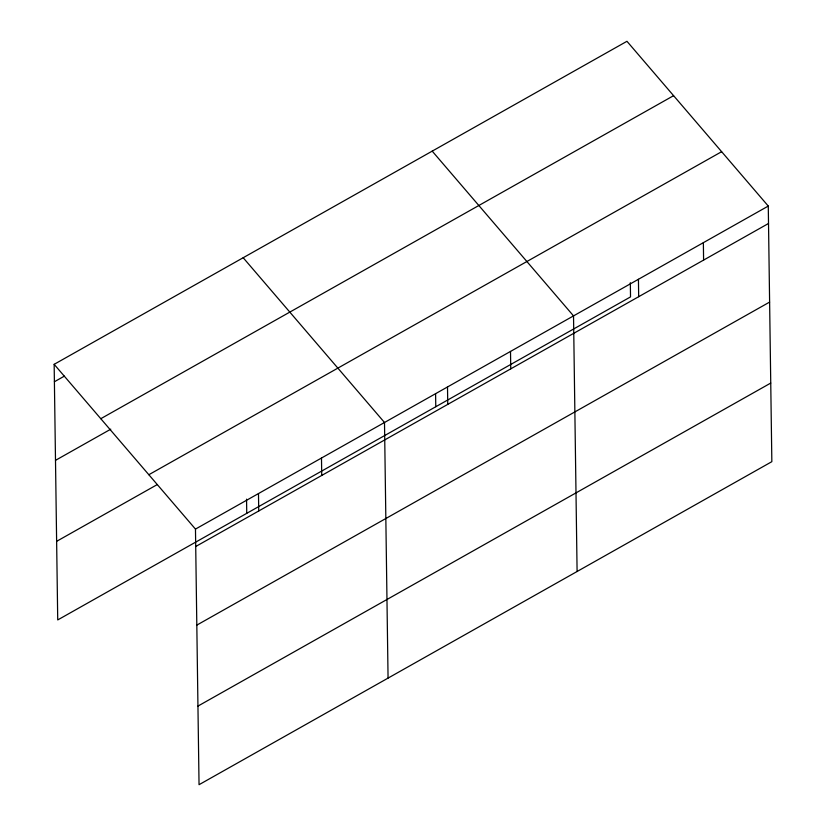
<?xml version="1.0" encoding="UTF-8"?>
<svg xmlns="http://www.w3.org/2000/svg" width="826" height="826" viewBox="0 0 826 826"><rect width="100%" height="100%" fill="white"/><g stroke="black" fill="none" stroke-linecap="round" stroke-linejoin="round"><path stroke-width="1.24" d="M54.155 364.328L626.955 41.3L768.273 206.066L771.845 461.672L199.045 784.7L195.473 529.094L54.155 364.328L57.727 619.934L630.527 296.906L630.321 282.729M54.402 381.746L64.345 376.14M100.793 418.699L673.593 95.671M55.497 460.35L110.767 429.179M148.845 474.723L721.635 151.695M56.633 541.329L157.219 484.604M195.473 529.094L768.273 206.066M195.721 546.513L768.51 223.485M196.815 625.117L769.615 302.089M197.951 706.096L770.741 383.068M432.204 151.127L573.523 315.893L577.095 571.499M243.185 257.733L384.503 422.499L388.065 678.105M703.36 242.679L703.597 260.097M638.436 279.291L638.684 296.71M510.509 351.432L510.757 368.85M447.506 386.96L447.754 404.379M435.591 393.847L435.777 406.733M321.49 458.027L321.737 475.446M258.486 493.566L258.724 510.984M246.551 499.162L246.747 513.338"/></g></svg>
